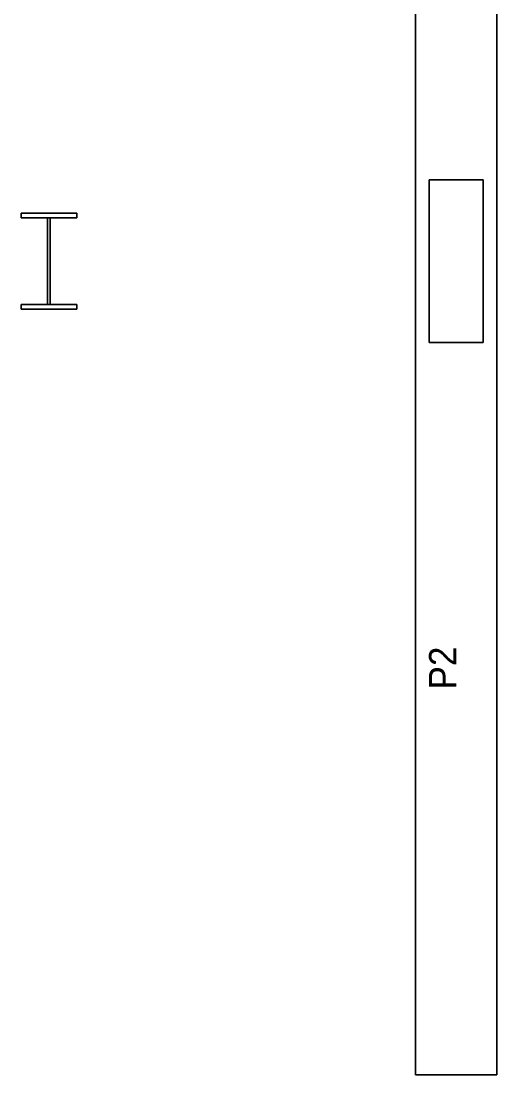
# Model space of a CAD drawing. Header units: millimetres. Extents: x 0 to 123, y 0 to 42.
# Drawn here: x 33.954 to 35.707, y 11.074 to 14.959 of the extents above; entities that cross this region are included whole.
import ezdxf
from ezdxf.enums import TextEntityAlignment as Align

# ---------------------------------------------------------------- set-up
doc = ezdxf.new("R2010")
doc.units = ezdxf.units.MM
for name, color, linetype, lineweight in [('BARRAS_DE_ACO', 7, 'Continuous', 0), ('BARRAS_DE_CONCRETO', 7, 'Continuous', 0), ('REFERENCIA_DAS_BARRAS', 2, 'Continuous', 0)]:
    doc.layers.add(name, color=color, linetype=linetype, lineweight=lineweight)
doc.styles.add('CYPETXT', font='arial.ttf', dxfattribs={"height": 0.2})

msp = doc.modelspace()

# ---------------------------------------------------------------- linework, layer by layer
at = {"layer": 'BARRAS_DE_ACO'}
for p, q in [((33.95432, 14.23389), (33.95432, 14.25069)), ((34.15932, 14.23389), (33.95432, 14.23389)), ((33.95432, 14.23389), (34.05212, 14.23389)), ((34.05212, 14.23389), (34.06152, 14.23389)), ((34.05212, 13.91349), (34.05212, 14.23389)), ((34.06152, 14.23389), (34.06152, 13.91349)), ((34.15932, 14.25069), (34.15932, 14.23389)), ((33.95432, 13.89669), (33.95432, 13.91349)), ((34.05212, 13.91349), (33.95432, 13.91349)), ((33.95432, 13.91349), (34.05212, 13.91349)), ((34.06152, 13.91349), (34.05212, 13.91349)), ((34.15932, 13.91349), (34.15932, 13.89669)), ((34.15932, 13.89669), (33.95432, 13.89669))]:
    msp.add_line(p, q, dxfattribs=at)
for points in [[(33.95432, 14.23389), (34.15932, 14.23389), (34.15932, 14.25069), (33.95432, 14.25069), (33.95432, 14.23389)], [(33.95432, 14.25069), (34.15932, 14.25069), (33.95432, 14.25069)], [(34.05212, 14.23389), (34.05212, 13.91349), (34.06152, 13.91349), (34.06152, 14.23389), (34.05212, 14.23389)], [(33.95432, 13.89669), (34.15932, 13.89669), (34.15932, 13.91349), (33.95432, 13.91349), (33.95432, 13.89669)]]:
    msp.add_lwpolyline(points, close=True, dxfattribs=at)
msp.add_lwpolyline([(33.95432, 13.91349), (34.15932, 13.91349), (34.06152, 13.91349)], dxfattribs=at)
at = {"layer": 'BARRAS_DE_CONCRETO'}
for p, q in [((35.40682, 11.07369), (35.40682, 17.07369)), ((35.70682, 17.07369), (35.70682, 11.07369)), ((35.70682, 11.07369), (35.40682, 11.07369))]:
    msp.add_line(p, q, dxfattribs=at)
for points in [[(35.40682, 11.07369), (35.70682, 11.07369), (35.70682, 17.07369), (35.5666, 17.07369)], [(35.5646, 17.07369), (35.40682, 17.07369), (35.40682, 11.07369)]]:
    msp.add_lwpolyline(points, dxfattribs=at)
for points in [[(35.45682, 14.37369), (35.65682, 14.37369), (35.65682, 13.77369), (35.45682, 13.77369), (35.45682, 14.37369)], [(35.45682, 13.77369), (35.65682, 13.77369), (35.65682, 14.37369), (35.45682, 14.37369), (35.45682, 13.77369)]]:
    msp.add_lwpolyline(points, close=True, dxfattribs=at)

# ---------------------------------------------------------------- texts
at = {"layer": 'REFERENCIA_DAS_BARRAS', "color": 1, "style": 'CYPETXT', "width": 0.923997}
msp.add_text('P2', height=0.1, rotation=90, dxfattribs=at).set_placement((35.55682, 12.49482), (35.55682, 12.6527), align=Align.FIT)

doc.saveas('drawing.dxf')
